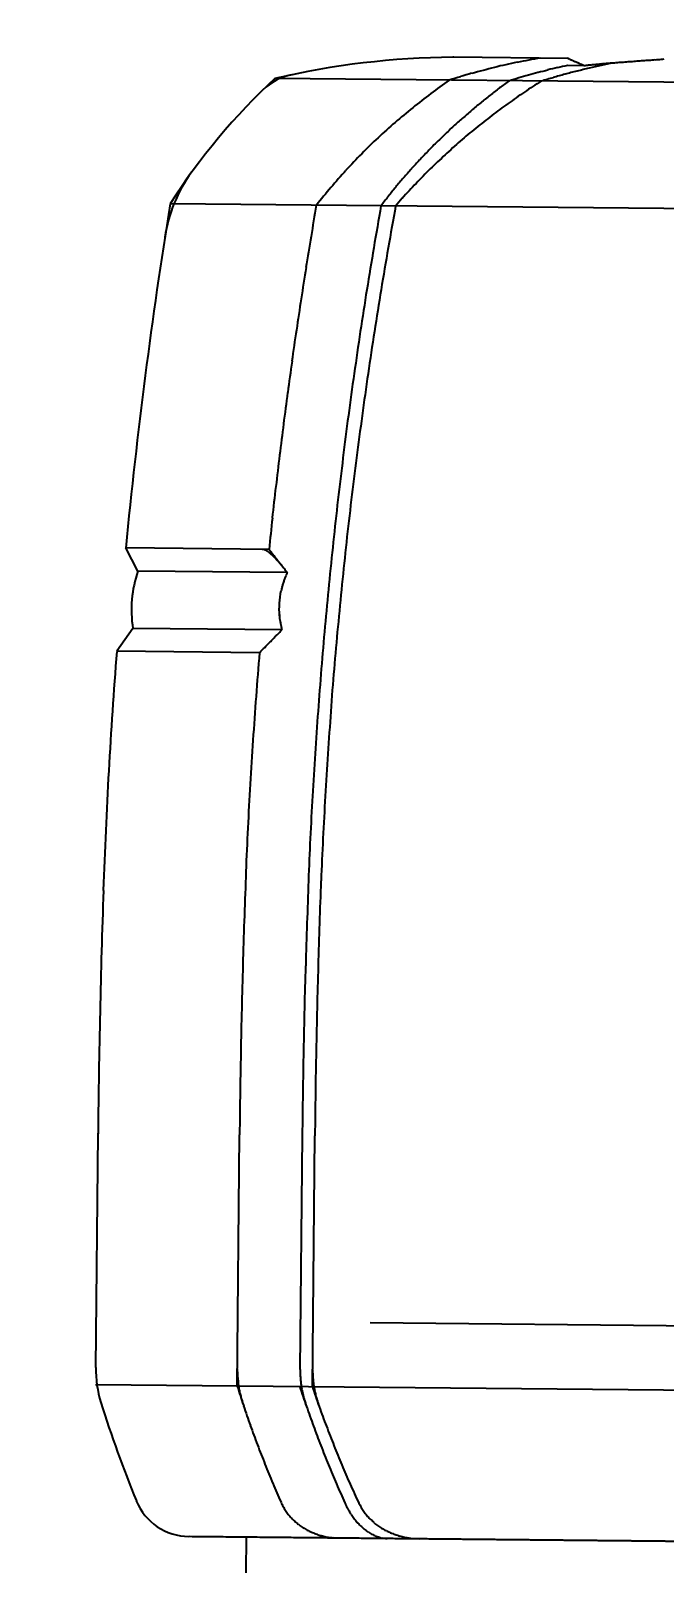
# Model space of a CAD drawing. Header units: metres. Extents: x -81 to 63023, y -186 to 109005.
# Drawn here: x 150.866 to 151.289, y -76.665 to -75.636 of the extents above; entities that cross this region are included whole.
import ezdxf
from ezdxf import colors
from ezdxf.entities.mleader import LeaderData, LeaderLine
from ezdxf.math import Vec2, Vec3

# ---------------------------------------------------------------- set-up
doc = ezdxf.new("R2010")
doc.units = ezdxf.units.M
doc.layers.add('LIN010CO', color=2, linetype='Continuous')
doc.layers.add('TEXT025', color=7, linetype='Continuous')
doc.styles.add('ARIAL', font='arial.ttf')

# ---------------------------------------------------------------- blocks, each defined once
blk = doc.blocks.new('scavatrice posa tubi')
for p, q in [((-0.9021, 0.8589), (-0.9813, 0.8597)), ((-0.8905, 0.8538), (-0.9023, 0.8539)), ((-0.1444, 0.8356), (-1.1057, 0.8449)), ((-0.1389, 0.7476), (-1.1786, 0.7576)), ((-1.1098, 0.517), (-1.2095, 0.518)), ((-1.201, 0.5019), (-1.2095, 0.518)), ((-1.0971, 0.5009), (-1.201, 0.5019)), ((-1.2045, 0.4619), (-1.2158, 0.4461)), ((-1.1008, 0.4609), (-1.2045, 0.4619)), ((-1.1165, 0.4451), (-1.2158, 0.4461)), ((-1.2304, -0.0525), (-1.2288, 0.1103)), ((-1.132, -0.0656), (-1.1303, 0.1093)), ((-1.0882, -0.0539), (-1.0866, 0.1089)), ((-1.0796, -0.0661), (-1.0779, 0.1088)), ((-0.1465, -0.0302), (-1.0395, -0.0215)), ((-0.1469, -0.0751), (-1.2305, -0.0647)), ((-0.1779, -0.1798), (-1.1655, -0.1703)), ((-1.1633, -0.1703), (1.0719, -0.1919)), ((-1.1258, -0.1956), (-1.1256, -0.1706))]:
    blk.add_line(p, q)
for centre, radius, start, end in [((-0.9778, 0.2999), 0.5598, 90.4241, 103.2073), ((-0.9817, 0.8197), 0.04, 89.4455, 90.4241), ((-0.8512, 0.435), 0.4298, 100.4433, 101.5299), ((-0.8513, 0.4356), 0.4292, 99.3553, 100.4432), ((-3.208, -3.9723), 5.3534, 64.4768, 64.4853), ((-3.1872, -3.982), 5.3531, 64.7146, 64.7231), ((-3.1653, -3.9927), 5.3535, 64.9668, 64.9753), ((-3.1444, -4.0023), 5.3534, 65.2047, 65.2131), ((-3.1235, -4.012), 5.3535, 65.4425, 65.451), ((-0.1197, -9.181), 10.0647, 94.13575, 94.14767), ((-0.1234, -9.1852), 10.0686, 94.10103, 94.11294), ((-0.1264, -9.1886), 10.0718, 94.07075, 94.08266), ((-0.1294, -9.1913), 10.0742, 94.04081, 94.05273), ((-0.1324, -9.1954), 10.0781, 94.01024, 94.02216), ((-0.1479, -9.0083), 9.8905, 93.98432, 93.99646), ((-1.0862, 0.8083), 0.04, 102.0322, 134.3217), ((-0.8457, 0.4134), 0.4522, 105.8044, 106.8371), ((-0.8477, 0.4207), 0.4445, 104.7545, 105.805), ((-0.8491, 0.4259), 0.4391, 103.6896, 104.753), ((-0.8502, 0.4306), 0.4344, 102.6152, 103.6903), ((-0.8511, 0.4343), 0.4306, 101.5303, 102.6148), ((-0.8058, 0.4024), 0.4617, 105.5221, 106.3887), ((-0.8052, 0.4), 0.4642, 104.6615, 105.5235), ((-0.8046, 0.3978), 0.4664, 103.8019, 104.6597), ((-0.8042, 0.3963), 0.4681, 102.9481, 103.803), ((-0.7737, 0.3626), 0.5024, 105.0129, 105.994), ((-0.8042, 0.3963), 0.468, 102.0934, 102.9483), ((-0.7726, 0.3582), 0.507, 104.0397, 105.0122), ((-3.1036, -4.0216), 5.354, 65.6704, 65.6789), ((-3.1444, -4.166), 5.5024, 65.894, 65.9023), ((-3.1229, -4.1738), 5.5008, 66.1232, 66.1315), ((-3.1046, -4.1836), 5.5025, 66.3311, 66.3394), ((-3.0852, -4.1914), 5.5018, 66.5404, 66.5487), ((-0.7715, 0.354), 0.5113, 103.0755, 104.0397), ((-3.0658, -4.2002), 5.5023, 66.754, 66.7622), ((-3.0475, -4.207), 5.5012, 66.9492, 66.9575), ((-3.0291, -4.2158), 5.5022, 67.1527, 67.161), ((-3.0107, -4.2225), 5.5013, 67.348, 67.3562), ((-2.9924, -4.2303), 5.5014, 67.5474, 67.5556), ((-2.9761, -4.237), 5.5014, 67.7226, 67.7308), ((0.1504, -9.4046), 10.311, 95.78614, 95.79371), ((0.1334, -9.4179), 10.3226, 95.67751, 95.68508), ((0.1187, -9.4312), 10.3344, 95.58165, 95.58921), ((-0.7705, 0.3498), 0.5156, 102.1197, 103.0758), ((0.1029, -9.4423), 10.3439, 95.48108, 95.48864), ((0.0894, -9.4545), 10.3548, 95.39254, 95.4001), ((0.0748, -9.4645), 10.3633, 95.29922, 95.30679), ((0.0601, -9.4733), 10.3708, 95.20669, 95.21426), ((0.0205, -9.1792), 10.0743, 95.12604, 95.13383), ((0.0085, -9.1866), 10.0807, 95.04686, 95.05466), ((-0.7697, 0.3462), 0.5193, 101.1708, 102.12), ((0.0108, -9.3622), 10.2558, 94.96544, 94.973), ((-0.0005, -9.3756), 10.2681, 94.88871, 94.89627), ((-0.0372, -9.0877), 9.9782, 94.81206, 94.81985), ((-0.047, -9.0996), 9.9892, 94.74258, 94.75037), ((-0.0567, -9.1104), 9.9992, 94.67383, 94.68163), ((-0.0665, -9.1212), 10.0092, 94.60523, 94.61302), ((-0.0752, -9.1309), 10.0181, 94.54359, 94.55139), ((-0.0846, -9.1377), 10.0242, 94.47323, 94.48515), ((-0.0891, -9.1426), 10.0287, 94.43377, 94.44569), ((-0.0921, -9.1474), 10.0332, 94.40256, 94.41447), ((-0.0965, -9.1522), 10.0377, 94.36317, 94.37508), ((-0.0995, -9.1563), 10.0416, 94.33236, 94.34428), ((-0.1033, -9.1612), 10.0461, 94.29713, 94.30905), ((-0.1063, -9.166), 10.0507, 94.26603, 94.27795), ((-0.1107, -9.1694), 10.0538, 94.22746, 94.23937), ((-0.113, -9.1735), 10.0577, 94.20085, 94.21276), ((-0.1174, -9.1776), 10.0615, 94.16198, 94.1739), ((-0.8012, 0.5165), 0.4479, 132.8385, 147.4245), ((-0.7212, 0.4666), 0.4599, 124.9115, 126.8969), ((-0.8433, 0.4057), 0.4602, 106.838, 107.8529), ((-0.6572, 0.4549), 0.4821, 127.3176, 128.3088), ((-0.6539, 0.4506), 0.4875, 126.3377, 127.318), ((-0.8068, 0.4056), 0.4583, 106.3892, 107.2621), ((-0.6423, 0.4073), 0.517, 123.3214, 124.096), ((-0.638, 0.4008), 0.5248, 122.558, 123.3212), ((-0.7753, 0.3681), 0.4966, 105.9933, 106.9859), ((-0.7274, 0.4749), 0.4495, 126.8984, 128.9298), ((-0.6692, 0.4698), 0.463, 129.3194, 130.3517), ((-0.6633, 0.4626), 0.4723, 128.3073, 129.3192), ((-0.6579, 0.4298), 0.4896, 125.6909, 126.5088), ((-0.6531, 0.4231), 0.4978, 124.8868, 125.6912), ((-0.6482, 0.4161), 0.5064, 124.0951, 124.886), ((-0.7341, 0.4831), 0.4389, 128.9286, 131.0091), ((-0.6808, 0.4833), 0.4452, 131.4052, 132.4787), ((-0.6751, 0.4768), 0.4538, 130.3526, 131.4057), ((-0.6702, 0.4457), 0.4695, 128.1872, 129.051), ((-0.6647, 0.4387), 0.4784, 127.3412, 128.189), ((-0.659, 0.4313), 0.4878, 126.5095, 127.341), ((-0.7408, 0.4908), 0.4287, 131.0096, 133.1396), ((-0.6924, 0.4956), 0.4282, 133.5729, 134.6888), ((-0.6867, 0.4897), 0.4365, 132.4791, 133.5739), ((-0.6816, 0.4595), 0.4516, 129.9291, 130.8273), ((-0.6745, 0.451), 0.4627, 129.0506, 129.9272), ((-0.748, 0.4985), 0.4182, 133.1392, 135.3226), ((-0.7037, 0.5068), 0.4123, 135.8266, 136.9856), ((-0.6982, 0.5015), 0.42, 134.6895, 135.8274), ((-0.6918, 0.4711), 0.4361, 131.7382, 132.6682), ((-0.6859, 0.4645), 0.445, 130.8272, 131.7386), ((-0.7549, 0.5053), 0.4085, 135.3223, 137.5577), ((-0.7095, 0.5123), 0.4044, 136.9863, 138.1679), ((-0.7031, 0.4831), 0.4196, 133.6181, 134.5846), ((-0.6978, 0.4776), 0.4272, 132.6679, 133.6172), ((-1.0796, 0.7185), 0.104, 144.0317, 171.2132), ((-0.7623, 0.5121), 0.3984, 137.5583, 139.8503), ((-0.7208, 0.5222), 0.3894, 139.372, 140.5993), ((-0.715, 0.5172), 0.397, 138.168, 139.3717), ((-0.7189, 0.4986), 0.3975, 136.5686, 137.5889), ((-0.7134, 0.4934), 0.405, 135.5673, 136.5686), ((-0.7082, 0.4883), 0.4124, 134.5838, 135.5672), ((-0.7697, 0.5184), 0.3887, 139.8498, 142.1988), ((-0.7318, 0.5309), 0.3753, 141.8426, 143.1159), ((-0.7248, 0.5254), 0.3842, 140.5992, 141.843), ((-0.7296, 0.5082), 0.3832, 138.6288, 139.6872), ((-0.7244, 0.5036), 0.3901, 137.5894, 138.6292), ((2.6114, 0.1479), 3.8388, 170.8616, 174.4684), ((2.4268, 0.1527), 3.5554, 170.2199, 170.5744), ((2.3658, 0.155), 3.4505, 169.9663, 170.9481), ((2.2618, 0.1572), 3.3377, 169.6635, 170.6788), ((2.4279, 0.1525), 3.5565, 170.5743, 170.9286), ((2.4302, 0.1522), 3.5588, 170.9288, 171.2829), ((2.377, 0.1532), 3.4619, 170.9482, 171.9268), ((2.273, 0.1554), 3.3491, 170.6787, 171.6906), ((2.4324, 0.1518), 3.561, 171.2828, 171.6367), ((2.4346, 0.1515), 3.5633, 171.6368, 171.9904), ((2.4346, 0.1515), 3.5632, 171.9902, 172.3438), ((2.3843, 0.1522), 3.4693, 171.9266, 172.9031), ((2.2836, 0.1538), 3.3598, 171.6906, 172.6992), ((2.437, 0.1511), 3.5657, 172.3437, 172.6971), ((2.4393, 0.1508), 3.568, 172.6971, 173.0503), ((2.4416, 0.1506), 3.5703, 173.0502, 173.4031), ((2.3908, 0.1514), 3.4758, 172.9033, 173.878), ((2.2919, 0.1528), 3.3682, 172.699, 173.7051), ((2.4438, 0.1503), 3.5726, 173.403, 173.7557), ((2.4438, 0.1503), 3.5725, 173.7558, 174.1085), ((-1.5017, -7.3896), 7.9161, 87.19597, 87.19757), ((-1.8273, -6.1975), 6.7523, 83.93763, 83.93924), ((-2.1769, -6.3655), 6.9641, 81.22118, 81.22278), ((-2.361, -5.4421), 6.0881, 78.17839, 78.18091), ((-2.6969, -5.5494), 6.2696, 75.37135, 75.37341), ((-2.763, -4.9107), 5.6727, 73.0933, 73.0956), ((-2.9607, -4.8301), 5.6571, 70.9374, 70.9397), ((-3.0117, -4.4511), 5.3183, 69.0816, 69.0841), ((-3.0764, -4.1694), 5.0808, 67.2633, 67.2661), ((-3.28, -4.2487), 5.235, 65.5407, 65.5435), ((-3.2927, -3.9699), 4.9881, 64.079, 64.082), ((-3.4804, -4.0259), 5.1226, 62.4607, 62.4637), ((-3.4971, -3.8346), 4.9617, 61.2656, 61.2683), ((-3.5808, -3.7901), 4.9639, 60.1689, 60.1717), ((-3.6613, -3.7395), 4.9609, 59.0683, 59.071), ((-3.5281, -3.3742), 4.5796, 58.1462, 58.1492), ((-3.6709, -3.4741), 4.7403, 57.3147, 57.3175), ((-3.6365, -3.3013), 4.5768, 56.5049, 56.5079), ((-3.6937, -3.2691), 4.582, 55.684, 55.687), ((-3.7393, -3.2342), 4.5793, 54.9634, 54.9664), ((-3.7975, -3.2212), 4.6024, 54.2744, 54.2776), ((-3.8306, -3.1702), 4.5806, 53.5625, 53.5655), ((-3.8647, -3.1411), 4.5777, 53.0001, 53.003), ((-4.3864, -2.0649), 4.1716, 38.2026, 38.2379), ((-3.9046, -3.1149), 4.5811, 52.401, 52.404), ((-3.9388, -3.0888), 4.5814, 51.8601, 51.8631), ((-3.9701, -3.0627), 4.5804, 51.3476, 51.3506), ((-4.3831, -2.0691), 4.1716, 38.2407, 38.276), ((2.3957, 0.1509), 3.4807, 173.8781, 174.8514), ((2.2988, 0.152), 3.3751, 173.7055, 174.7095), ((-4.0013, -3.0337), 4.5774, 50.8124, 50.8154), ((-4.0327, -3.0134), 4.5816, 50.345, 50.3479), ((-4.0582, -2.9902), 4.5802, 49.911, 49.914), ((-3.8713, -2.7184), 4.252, 49.4767, 49.4799), ((-3.8923, -2.6996), 4.2515, 49.0932, 49.0964), ((-3.916, -2.6808), 4.2529, 48.6822, 48.6854), ((-3.9371, -2.662), 4.2528, 48.2987, 48.302), ((-3.9555, -2.6432), 4.2511, 47.9423, 47.9455), ((-4.0404, -2.6952), 4.3467, 47.5668, 47.5702), ((-3.995, -2.6084), 4.252, 47.2261, 47.2293), ((-4.0134, -2.5923), 4.2528, 46.8936, 46.8968), ((-4.0291, -2.5789), 4.2538, 46.6122, 46.6154), ((-4.0475, -2.5601), 4.2529, 46.2554, 46.2586), ((-4.1422, -2.6335), 4.3714, 46.0211, 46.0241), ((-4.3798, -2.0731), 4.1715, 38.2762, 38.3115), ((-4.0764, -2.5334), 4.2537, 45.7192, 45.7225), ((-4.0894, -2.5174), 4.2514, 45.4392, 45.4424), ((-4.1052, -2.504), 4.253, 45.1582, 45.1614), ((-4.2052, -2.5776), 4.3757, 44.9066, 44.9101), ((-4.1314, -2.4773), 4.2527, 44.648, 44.6512), ((-4.1418, -2.464), 4.2508, 44.4184, 44.4216), ((-4.1576, -2.4506), 4.2527, 44.1378, 44.141), ((-4.168, -2.4426), 4.2547, 43.9595, 43.9627), ((-4.1784, -2.4266), 4.2511, 43.7039, 43.7071), ((-4.1889, -2.4187), 4.2532, 43.5257, 43.5289), ((-4.3761, -2.0778), 4.1715, 38.3237, 38.359), ((-4.2019, -2.4027), 4.2517, 43.2446, 43.2478), ((-4.2124, -2.3947), 4.2539, 43.0667, 43.0699), ((-4.2202, -2.3841), 4.2523, 42.8875, 42.8907), ((-4.3147, -2.4508), 4.3671, 42.6814, 42.6849), ((-4.2384, -2.3629), 4.2513, 42.5042, 42.5074), ((-4.2489, -2.3549), 4.2537, 42.3266, 42.3298), ((-4.2566, -2.3443), 4.2523, 42.1472, 42.1504), ((-4.2671, -2.3336), 4.2529, 41.9433, 41.9465), ((-4.2749, -2.3257), 4.2534, 41.7904, 41.7936), ((-4.2826, -2.3151), 4.2522, 41.6108, 41.6141), ((-4.3728, -2.0823), 4.1717, 38.3644, 38.3997), ((-4.2931, -2.3045), 4.253, 41.407, 41.4102), ((-4.2982, -2.2966), 4.2516, 41.2783, 41.2815), ((-4.3087, -2.2886), 4.2542, 41.1014, 41.1047), ((-4.3138, -2.278), 4.2511, 40.9456, 40.9488), ((-4.2493, -2.21), 4.1579, 40.8169, 40.8199), ((-4.3267, -2.2648), 4.2523, 40.691, 40.6942), ((-4.3345, -2.2569), 4.2531, 40.5382, 40.5415), ((-4.3397, -2.249), 4.2518, 40.4092, 40.4124), ((-4.3475, -2.2411), 4.2527, 40.2565, 40.2598), ((-4.3553, -2.2332), 4.2535, 40.1039, 40.1071), ((-4.369, -2.0867), 4.1715, 38.4094, 38.4447), ((-4.4499, -2.3007), 4.3694, 39.9788, 39.9816), ((-4.3682, -2.22), 4.255, 39.8497, 39.8529), ((-4.3733, -2.2094), 4.2521, 39.693, 39.6962), ((-4.3785, -2.2042), 4.2528, 39.5913, 39.5945), ((-4.3836, -2.1936), 4.25, 39.4344, 39.4376), ((-4.3914, -2.191), 4.2544, 39.3372, 39.3405), ((-4.3345, -2.1328), 4.1735, 39.2119, 39.2151), ((-4.4017, -2.1752), 4.2524, 39.0786, 39.0818), ((-4.4069, -2.17), 4.2531, 38.977, 38.9802), ((-4.412, -2.1648), 4.2538, 38.8755, 38.8787), ((-4.4171, -2.1569), 4.2528, 38.746, 38.7493), ((-4.3871, -2.1082), 4.199, 38.4502, 38.4853), ((-4.4223, -2.1517), 4.2536, 38.6445, 38.6477), ((-4.4222, -2.1401), 4.2463, 38.5197, 38.5231), ((-1.1256, 0.4752), 0.08, 160.4734, 189.5179), ((-1.0444, 0.4754), 0.0585, 161.2972, 162.4919), ((-1.0427, 0.4749), 0.0603, 160.1507, 161.2996), ((-1.0431, 0.475), 0.0599, 159.003, 160.1587), ((-1.042, 0.4746), 0.0611, 157.8598, 158.994), ((-4.3836, -2.1122), 4.1987, 38.4878, 38.5229), ((-1.0435, 0.4752), 0.0594, 156.6982, 157.8641), ((-1.0393, 0.4734), 0.0641, 155.6131, 156.6941), ((-1.0414, 0.4743), 0.0617, 154.4972, 155.6202), ((-1.0467, 0.476), 0.0562, 167.5206, 185.2689), ((-1.0455, 0.4757), 0.0573, 166.0608, 167.2684), ((-1.0448, 0.4756), 0.058, 164.8644, 166.0577), ((-1.0446, 0.4755), 0.0583, 163.6771, 164.8659), ((-1.0443, 0.4754), 0.0586, 162.4972, 163.679), ((-1.0464, 0.476), 0.0564, 184.4139, 186.254), ((-10.9811, 10.3037), 13.9463, 315.09761, 315.10907), ((-1.046, 0.476), 0.0569, 186.2588, 188.0853), ((-1.0455, 0.4761), 0.0574, 188.0846, 189.8948), ((-1.0451, 0.4762), 0.0577, 189.898, 191.6966), ((-1.0447, 0.4763), 0.0582, 191.695, 193.4796), ((-1.0437, 0.4765), 0.0592, 193.4797, 195.2263), ((2.4014, 0.1504), 3.4864, 174.8513, 175.823), ((2.3049, 0.1514), 3.3813, 174.7094, 175.7116), ((-10.8284, 10.0687), 13.6724, 315.28486, 315.29654), ((-11.0162, 10.269), 13.9468, 315.25442, 315.26588), ((-11.0067, 10.2769), 13.9456, 315.21528, 315.22674), ((-10.9979, 10.2864), 13.946, 315.17387, 315.18533), ((-10.9899, 10.2943), 13.9459, 315.13902, 315.15048), ((2.6114, 0.1479), 3.8388, 175.5459, 178.0347), ((2.4495, 0.1498), 3.5782, 175.2655, 175.7548), ((-10.8457, 10.0509), 13.6722, 315.36547, 315.37716), ((-10.8378, 10.0595), 13.6726, 315.32841, 315.3401), ((2.4511, 0.1496), 3.5798, 175.7547, 176.2437), ((2.4047, 0.1501), 3.4897, 175.8229, 176.7937), ((2.3088, 0.1511), 3.3851, 175.7116, 176.7126), ((2.4529, 0.1495), 3.5817, 176.244, 176.7329), ((2.4529, 0.1495), 3.5817, 176.7327, 177.2215), ((2.4071, 0.15), 3.4922, 176.7938, 177.7639), ((2.3127, 0.1509), 3.389, 176.7124, 177.7123), ((2.4528, 0.1495), 3.5816, 177.2216, 177.7105), ((3.6902, 0.1027), 4.8198, 177.7415, 178.1048), ((5.6487, 0.0437), 6.8778, 178.03469, 179.44555), ((4.9939, 0.0539), 6.0807, 177.81029, 178.36743), ((4.8268, 0.0554), 5.905, 177.76014, 178.33401), ((5.2892, 0.0472), 6.4198, 178.08212, 178.35484), ((5.2892, 0.0472), 6.4198, 178.35461, 178.62734), ((5.1741, 0.0483), 6.2611, 178.36345, 178.90455), ((4.9966, 0.0501), 6.0748, 178.33045, 178.88828), ((5.2892, 0.0472), 6.4198, 178.62764, 178.90037), ((5.2838, 0.0473), 6.4144, 178.90026, 179.17322), ((5.1741, 0.0483), 6.2611, 178.90444, 179.44554), ((4.9991, 0.05), 6.0773, 178.88813, 179.44573), ((5.2946, 0.0471), 6.4252, 179.17294, 179.44544), ((-1.1504, -0.0533), 0.08, 179.4455, 197.1905), ((-1.0572, -0.0542), 0.0747, 179.4464, 181.8262), ((-1.0572, -0.0542), 0.0747, 181.8262, 184.2076), ((-1.057, -0.0542), 0.0748, 184.2044, 186.5803), ((-1.0569, -0.0542), 0.075, 186.5843, 188.9558), ((-1.0154, -0.0546), 0.0728, 179.4465, 181.8902), ((-1.0153, -0.0546), 0.0729, 181.8902, 184.3311), ((-1.0152, -0.0546), 0.073, 184.3298, 186.7664), ((-1.0151, -0.0546), 0.0731, 186.7691, 189.2031), ((-1.0087, -0.0547), 0.0708, 179.4449, 181.961), ((-1.0089, -0.0547), 0.0706, 181.9631, 184.4879), ((-1.0085, -0.0546), 0.071, 184.4864, 186.9959), ((-1.0082, -0.0546), 0.0714, 186.9961, 189.493), ((-0.4103, 0.1605), 0.7562, 197.3952, 198.4875), ((-1.0568, -0.0541), 0.0751, 188.9532, 191.321), ((-1.0565, -0.0541), 0.0754, 191.3227, 193.6809), ((-1.0562, -0.054), 0.0757, 193.682, 196.031), ((-1.056, -0.054), 0.0759, 196.0284, 198.3705), ((-0.3837, 0.1605), 0.7402, 197.8216, 198.9414), ((-1.0147, -0.0545), 0.0735, 189.2011, 191.6219), ((-1.0144, -0.0544), 0.0738, 191.6221, 194.0332), ((-1.0142, -0.0544), 0.0741, 194.0339, 196.437), ((-0.393, 0.1615), 0.7234, 198.3368, 199.4876), ((-1.0082, -0.0546), 0.0713, 189.4907, 191.9885), ((-1.0076, -0.0545), 0.0719, 191.9916, 194.4682), ((-1.007, -0.0543), 0.0726, 194.4696, 196.924), ((-0.4628, 0.1594), 0.7997, 197.1904, 202.4159), ((-0.4096, 0.1607), 0.757, 198.4876, 199.5788), ((-1.0136, -0.0542), 0.0746, 196.4375, 198.8228), ((-0.3822, 0.161), 0.7417, 198.941, 200.0585), ((-1.0066, -0.0542), 0.0729, 196.9205, 199.363), ((-0.392, 0.1618), 0.7244, 199.4876, 200.6367), ((-0.4084, 0.1612), 0.7583, 199.5782, 200.6675), ((-0.3809, 0.1615), 0.7431, 200.0585, 201.1739), ((-0.3902, 0.1625), 0.7263, 200.6372, 201.7834), ((-0.4081, 0.1613), 0.7586, 200.6681, 201.7569), ((-0.3805, 0.1616), 0.7435, 201.1743, 202.289), ((-0.3888, 0.1631), 0.7279, 201.7828, 202.9264), ((-0.4069, 0.1617), 0.7599, 201.7566, 202.8437), ((-0.3794, 0.1621), 0.7448, 202.2891, 203.402), ((-0.3869, 0.1639), 0.73, 202.9265, 204.0669), ((-0.4082, 0.1612), 0.7585, 202.8425, 203.9316), ((-0.3743, 0.1643), 0.7503, 203.4031, 204.5078), ((-0.3874, 0.1636), 0.7294, 204.0662, 205.2075), ((-1.1652, -0.1303), 0.04, 202.4159, 269.4455), ((-1.066, -0.1307), 0.0388, 203.9496, 208.7814), ((-1.0656, -0.1305), 0.0393, 208.7776, 213.5561), ((-0.9995, -0.1207), 0.0632, 204.5086, 206.1018), ((-1.0015, -0.1217), 0.061, 206.1009, 207.7505), ((-1.0129, -0.1308), 0.038, 205.219, 210.3649), ((-1.0121, -0.1303), 0.039, 210.3647, 215.389), ((-1.065, -0.1301), 0.04, 213.5524, 218.247), ((-1.0645, -0.1297), 0.0407, 218.2538, 222.8691), ((-1.064, -0.1293), 0.0413, 222.8669, 227.4101), ((-1.0635, -0.1287), 0.0421, 227.4072, 231.8682), ((-1.0025, -0.1222), 0.0599, 207.7479, 209.4282), ((-1.0041, -0.1231), 0.058, 209.4296, 211.1659), ((-1.0061, -0.1243), 0.0557, 211.1618, 212.9695), ((-1.0075, -0.1253), 0.0539, 212.9739, 214.8396), ((-1.0091, -0.1263), 0.0521, 214.8333, 216.7653), ((-1.0114, -0.1281), 0.0492, 216.7688, 218.8158), ((-1.013, -0.1293), 0.0472, 218.8117, 220.9463), ((-1.0147, -0.1309), 0.0448, 220.9448, 223.1887), ((-1.011, -0.1296), 0.0403, 215.3845, 220.2461), ((-1.0101, -0.1288), 0.0415, 220.25, 224.962), ((-1.0091, -0.1278), 0.0428, 224.9625, 229.5304), ((-1.0083, -0.1269), 0.0442, 229.5268, 233.96), ((-1.063, -0.1281), 0.0428, 231.8728, 236.2581), ((-1.0627, -0.1276), 0.0434, 236.256, 240.5758), ((-1.0624, -0.127), 0.0441, 240.5734, 244.83), ((-1.0621, -0.1264), 0.0447, 244.8329, 249.0276), ((-1.0619, -0.126), 0.0452, 249.0259, 253.179), ((-1.0618, -0.1255), 0.0457, 253.1767, 257.2828), ((-1.0617, -0.1252), 0.0461, 257.2848, 261.3572), ((-1.0617, -0.125), 0.0463, 261.3556, 265.4126), ((-1.0616, -0.1247), 0.0465, 265.4104, 269.4453), ((-1.0164, -0.1324), 0.0425, 223.1892, 225.5559), ((-1.018, -0.1341), 0.0402, 225.5541, 228.0572), ((-1.0196, -0.1359), 0.0378, 228.056, 230.7183), ((-1.0211, -0.1376), 0.0355, 230.7198, 233.5517), ((-1.0224, -0.1395), 0.0333, 233.5463, 236.5711), ((-1.0236, -0.1413), 0.0311, 236.5733, 239.8123), ((-1.0246, -0.143), 0.0291, 239.8112, 243.2742), ((-1.0255, -0.1447), 0.0271, 243.2683, 246.9755), ((-1.0262, -0.1465), 0.0253, 246.9828, 250.9629), ((-1.0267, -0.1479), 0.0237, 250.9554, 255.1952), ((-1.0075, -0.1257), 0.0456, 233.9653, 238.2608), ((-1.0271, -0.1493), 0.0224, 255.1951, 259.6973), ((-1.0068, -0.1246), 0.0469, 238.2572, 242.4317), ((-1.0273, -0.1505), 0.0211, 259.6941, 264.4529), ((-1.0274, -0.1513), 0.0203, 264.4569, 269.4262), ((-1.0062, -0.1236), 0.048, 242.4283, 246.5044), ((-1.0057, -0.1225), 0.0492, 246.5061, 250.4811), ((-1.0054, -0.1216), 0.0502, 250.4802, 254.3801), ((-1.0052, -0.1207), 0.0511, 254.3765, 258.2072), ((-1.005, -0.12), 0.0518, 258.2086, 261.9856), ((-1.005, -0.1196), 0.0523, 261.9845, 265.7302), ((-1.0049, -0.1192), 0.0526, 265.7277, 269.4463)]:
    blk.add_arc(centre, radius, start, end)
blk.add_point((-1.2288, 0.1103))

msp = doc.modelspace()

# ---------------------------------------------------------------- hatches: boundary and pattern name
at = {"layer": 'LIN010CO', "linetype": 'Continuous', "lineweight": 0}
h = msp.add_hatch(dxfattribs=at)
h.set_pattern_fill('AR-CONC', color=256, scale=0.01, style=0)
h.set_pattern_definition([(50, (140.031, 0), (1.821847, -0.15939), [0.1905, -2.0955]), (355, (140.031, 0), (-0.352434, 1.91057), [0.1524, -1.676406]), (100.4514, (140.1828, -0.0133), (1.469412, 1.751178), [0.1619, -1.780902]), (46.1842, (140.031, 0.508), (2.71079, -0.420423), [0.28575, -3.14325]), (96.6356, (140.2568, 0.473), (2.37404, 2.47426), [0.24285, -2.671356]), (351.184, (140.031, 0.508), (2.37404, 2.47426), [0.2286, -2.5146]), (21, (140.285, 0.381), (1.516144, -1.022652), [0.1905, -2.0955]), (326, (140.285, 0.381), (0.61802, 1.84188), [0.1524, -1.6764]), (71.4514, (140.4113, 0.2958), (2.134164, 0.819228), [0.1619, -1.7809]), (37.5, (140.03094, 0), (0.030886, 0.8455504), [0, -1.65608, 0, -1.7018, 0, -1.68275]), (7.5, (140.0309, 0), (0.668197, 1.001806), [0, -0.97028, 0, -1.61798, 0, -0.64135]), (327.5, (139.4645, 0), (1.355906, -0.0572874), [0, -0.635, 0, -1.9812, 0, -2.6289]), (317.5, (139.2105, 0), (1.481292, 0.254265), [0, -0.8255, 0, -1.31572, 0, -1.8669])])
edge = h.paths.add_edge_path()
edge.add_line((185.1029, -58.1205), (185.1029, -52.3856))
edge.add_line((185.1029, -52.3856), (169.8783, -53.2284))
edge.add_line((169.8783, -53.2284), (158.1879, -73.4767))
edge.add_line((158.1879, -73.4767), (158.1879, -77.5829))
edge.add_line((158.1879, -77.5829), (151.5056, -77.5829))
edge.add_line((151.5056, -77.5829), (151.5056, -78.1619))
edge.add_line((151.5056, -78.1619), (147.8233, -78.1619))
edge.add_line((147.8233, -78.1619), (138.2208, -78.3667))
edge.add_line((138.2208, -78.3667), (138.2208, -84.0773))
edge.add_line((138.2208, -84.0773), (147.8794, -83.888))
edge.add_line((147.8794, -83.888), (157.2318, -83.888))
edge.add_line((157.2318, -83.888), (157.2318, -83.309))
edge.add_line((157.2318, -83.309), (161.2318, -83.309))
edge.add_line((161.2318, -83.309), (161.2318, -81.3526))
edge.add_line((161.2318, -81.3526), (163.9141, -81.3526))
edge.add_line((163.9141, -81.3526), (163.9141, -75.011))
edge.add_line((163.9141, -75.011), (168.8588, -66.4466))
edge.add_arc((183.0389, -74.6335), 16.3739, 92.93915, 150, ccw=False)
edge.add_line((182.1993, -58.2812), (185.1029, -58.1205))

# ---------------------------------------------------------------- block references
at = {"xscale": 0.96, "yscale": 0.96, "zscale": 0.96}
msp.add_blockref('scavatrice posa tubi', (152.0905, -76.4793), dxfattribs=at)

# ---------------------------------------------------------------- next in the draw order: leaders
at = {"layer": 'TEXT025'}
ml = msp.add_multileader_mtext('Standard', dxfattribs=at)
ml.set_content('TRANSPORT DU \\PMATERIEL AU DÉPÔT', color=1, style='ARIAL')
ml.set_leader_properties(color=6, linetype='Continuous')
ml.build(insert=Vec2(0, 0))
ml.multileader.update_dxf_attribs({"text_left_attachment_type": 2, "text_right_attachment_type": 2, "dogleg_length": 0.36, "arrow_head_size": 0.7, "scale": 2})
ctx = ml.context
ctx.base_point, ctx.scale, ctx.char_height, ctx.arrow_head_size, ctx.landing_gap_size, ctx.plane_origin = Vec3(153.2538, -79.5079), 2, 0.5, 0.7, 0.2, Vec3(144.532, -84.4657)
ctx.left_attachment, ctx.right_attachment = 2, 2
notes = []
notes.append((ctx, [(0, (1, 1, 0), (152.5338, -79.5079), (1, 0), 0.72, [(0, [(145.2431, -76.4125)], 0, [])])]))
ctx.mtext.insert, ctx.mtext.flow_direction = Vec3(153.4538, -78.7694), 5
ctx.mtext.has_bg_fill, ctx.mtext.bg_color, ctx.mtext.bg_scale_factor, ctx.mtext.bg_transparency, ctx.mtext.use_window_bg_color = 1, -1073741824, 1.1, 0, 1
for ctx, leaders in notes:
    for number, flags, end, landing, length, lines in leaders:
        leader = LeaderData()
        leader.index, (leader.has_last_leader_line, leader.has_dogleg_vector, leader.attachment_direction) = number, flags
        leader.last_leader_point, leader.dogleg_vector, leader.dogleg_length = Vec3(end), Vec3(landing), length
        for number, points, colour, breaks in lines:
            line = LeaderLine()
            line.index, line.vertices, line.color, line.breaks = number, Vec3.list(points), colors.encode_raw_color(colour), breaks
            leader.lines.append(line)
        ctx.leaders.append(leader)

doc.saveas('drawing.dxf')
